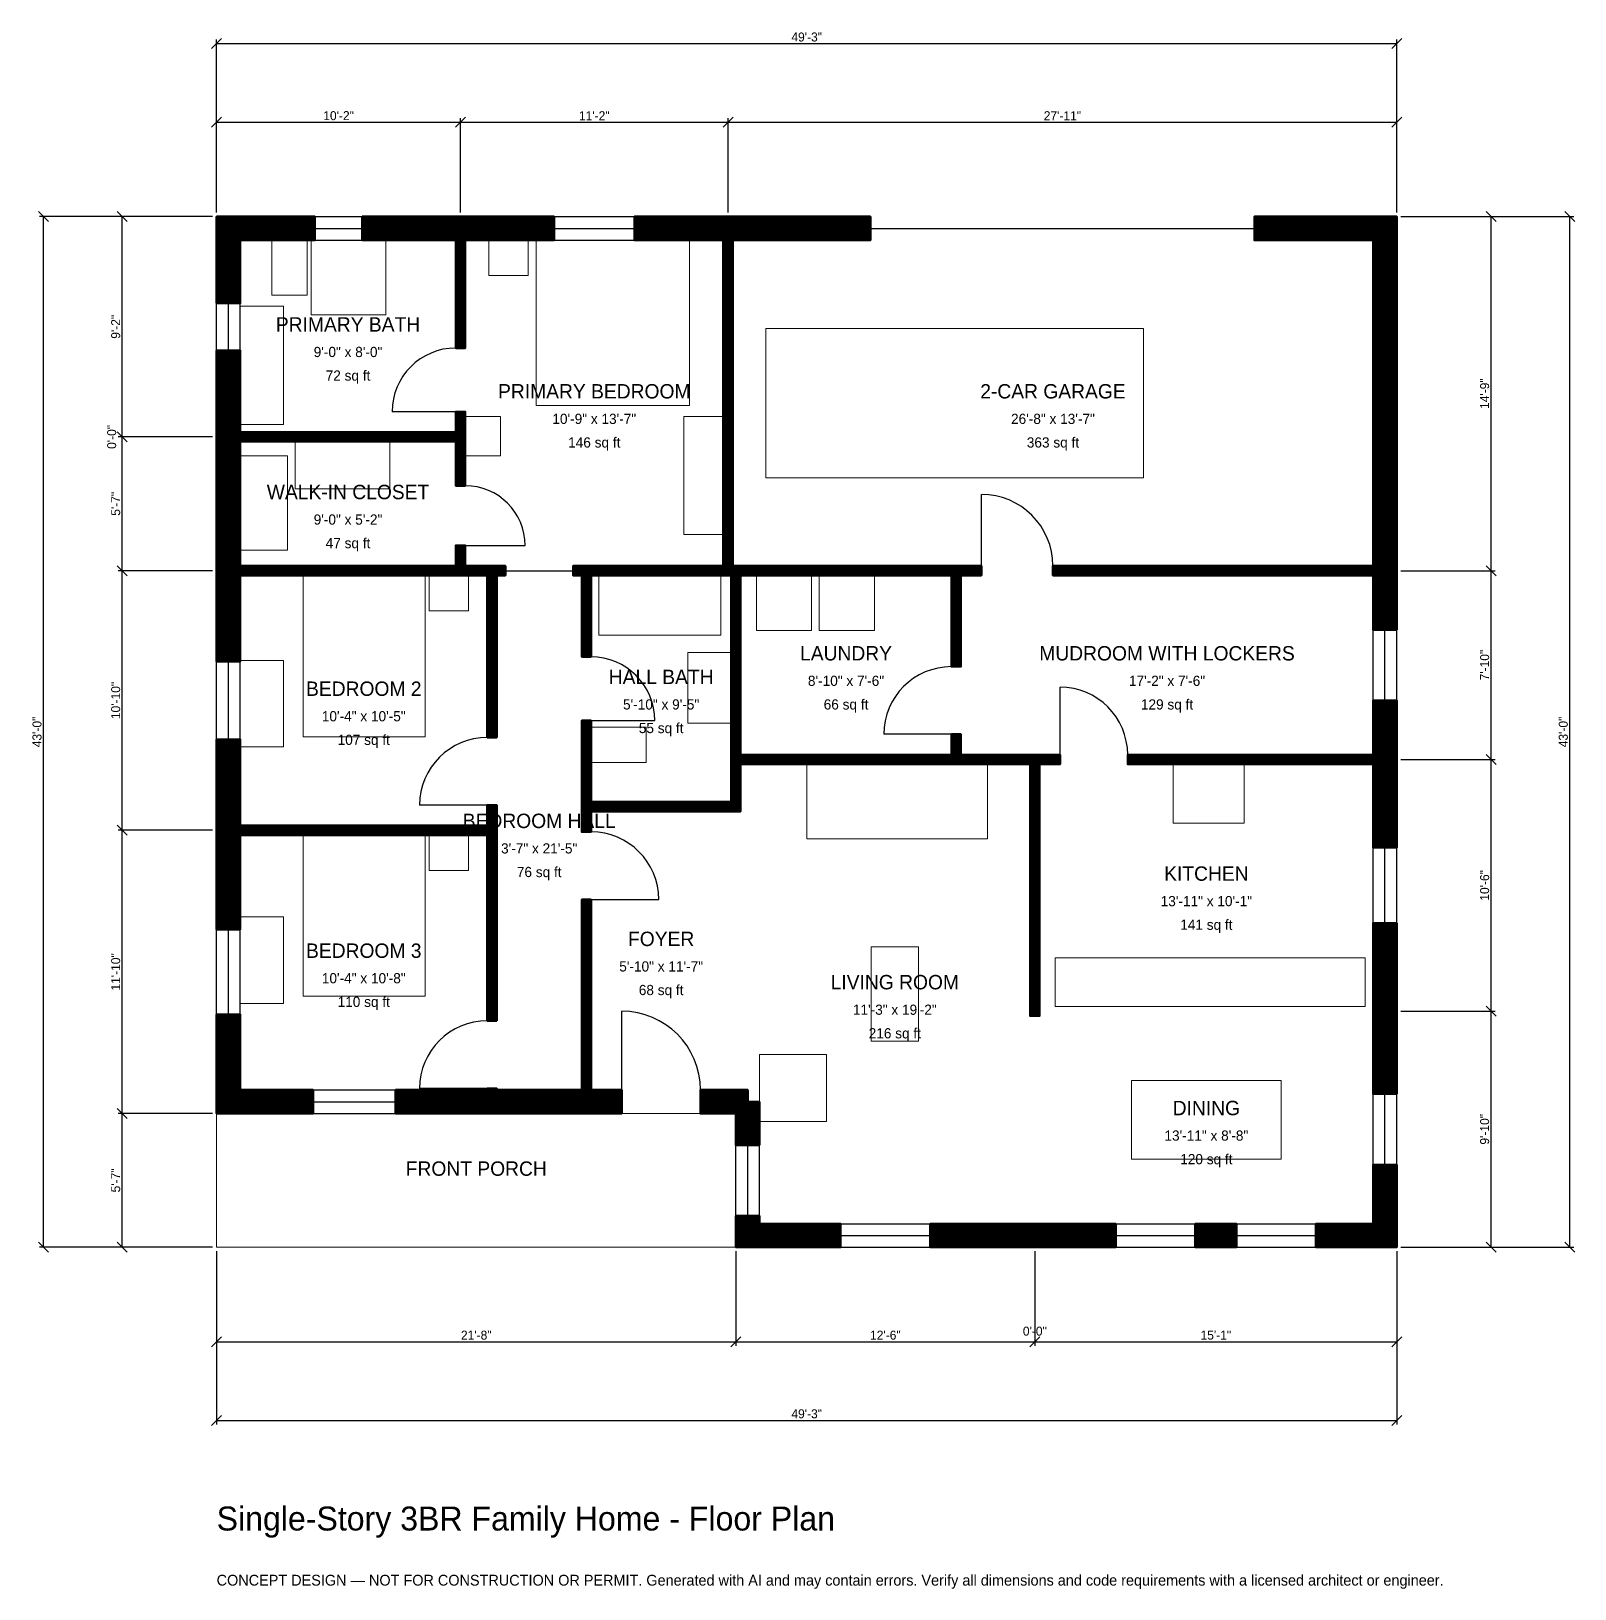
# Model space of a CAD drawing. Header units: inches. Extents: x -93 to 680, y -171 to 609.
import ezdxf
from ezdxf.enums import TextEntityAlignment as Align

# ---------------------------------------------------------------- set-up
doc = ezdxf.new("R2010")
doc.units = ezdxf.units.IN
doc.header["$MEASUREMENT"] = 0
doc.linetypes.add('DASHED', pattern=[0.6, 0.5, -0.1])
for name, color, linetype, lineweight in [('A-ANNO-DIMS', 1, 'Continuous', 13), ('A-ANNO-TEXT', 7, 'Continuous', 18), ('A-AREA-IDEN', 7, 'Continuous', 18), ('A-DOOR', 2, 'Continuous', 25), ('A-FLOR-FIXT', 9, 'Continuous', 13), ('A-FURN', 9, 'Continuous', 13), ('A-GLAZ', 4, 'Continuous', 25), ('A-SITE-PAVE', 8, 'Continuous', 13), ('A-WALL', 7, 'Continuous', 50), ('A-WALL-PATT', 8, 'Continuous', 13)]:
    doc.layers.add(name, color=color, linetype=linetype, lineweight=lineweight)
doc.dimstyles.new('PLAN', dxfattribs={"dimtxt": 4.5, "dimasz": 3, "dimexe": 2, "dimexo": 2, "dimgap": 1, "dimtad": 1, "dimdec": 0, "dimlunit": 4, "dimtsz": 2.5, "dimcen": 2.5, "dimclrd": 1, "dimclre": 1, "dimazin": 3, "dimtfac": 1, "dimtmove": 0, "dimatfit": 3})

msp = doc.modelspace()

# ---------------------------------------------------------------- hatches: boundary and pattern name
at = {"layer": 'A-WALL-PATT'}
h = msp.add_hatch(dxfattribs=at)
h.set_pattern_fill('ANSI31', color=8, scale=0.8)
h.paths.add_polyline_path([(131.8898, 66.9291), (89.5669, 66.9291), (89.5669, 78.7402), (131.8898, 78.7402), (135.4331, 78.7402), (135.4331, 79.5276), (140.1575, 79.5276), (140.1575, 78.7402), (143.7008, 78.7402), (179.1339, 78.7402), (182.6772, 78.7402), (182.6772, 174.0157), (187.4016, 174.0157), (187.4016, 78.7402), (190.9449, 78.7402), (202.7559, 78.7402), (202.7559, 66.9291), (190.9449, 66.9291), (187.4016, 66.9291), (187.4016, 66.9291), (182.6772, 66.9291), (182.6772, 66.9291), (179.1339, 66.9291), (143.7008, 66.9291), (140.1575, 66.9291), (140.1575, 66.9291), (135.4331, 66.9291), (135.4331, 66.9291), (131.8898, 66.9291)])
h.paths.add_polyline_path([(11.811, 66.9291), (11.811, 66.9291), (0, 66.9291), (0, 66.9291), (0, 66.9291), (0, 78.7402), (0, 78.7402), (0, 116.5354), (11.811, 116.5354), (11.811, 78.7402), (48.2283, 78.7402), (48.2283, 66.9291), (11.811, 66.9291)])
h.paths.add_polyline_path([(0, 202.7559), (0, 206.2992), (0, 206.2992), (0, 211.0236), (0, 211.0236), (0, 214.5669), (0, 254.1339), (11.811, 254.1339), (11.811, 214.5669), (11.811, 211.0236), (135.4331, 211.0236), (135.4331, 221.2598), (140.1575, 221.2598), (140.1575, 211.0236), (140.1575, 206.2992), (140.1575, 113.3858), (135.4331, 113.3858), (135.4331, 206.2992), (11.811, 206.2992), (11.811, 202.7559), (11.811, 159.0551), (0, 159.0551), (0, 202.7559)])
h.paths.add_polyline_path([(0, 332.6772), (0, 336.2205), (0, 336.2205), (0, 340.9449), (0, 340.9449), (0, 344.4882), (0, 399.6063), (0, 403.1496), (0, 403.1496), (0, 407.874), (0, 407.874), (0, 411.4173), (0, 448.8189), (11.811, 448.8189), (11.811, 411.4173), (11.811, 407.874), (119.685, 407.874), (119.685, 418.1102), (124.4094, 418.1102), (124.4094, 407.874), (124.4094, 403.1496), (124.4094, 403.1496), (124.4094, 381.1024), (119.685, 381.1024), (119.685, 403.1496), (11.811, 403.1496), (11.811, 399.6063), (11.811, 344.4882), (11.811, 340.9449), (119.685, 340.9449), (119.685, 351.1811), (124.4094, 351.1811), (124.4094, 340.9449), (135.4331, 340.9449), (140.1575, 340.9449), (144.4882, 340.9449), (144.4882, 336.2205), (140.1575, 336.2205), (140.1575, 255.1181), (135.4331, 255.1181), (135.4331, 336.2205), (124.4094, 336.2205), (119.685, 336.2205), (11.811, 336.2205), (11.811, 332.6772), (11.811, 293.1102), (0, 293.1102), (0, 332.6772)])
h.paths.add_polyline_path([(0, 503.937), (0, 503.937), (0, 515.748), (0, 515.748), (0, 515.7481), (0, 515.7481), (11.811, 515.7481), (11.811, 515.748), (49.2126, 515.748), (49.2126, 503.937), (11.811, 503.937), (11.811, 472.4409), (0, 472.4409), (0, 503.937)])
h.paths.add_polyline_path([(119.685, 515.748), (119.685, 515.7481), (124.4094, 515.7481), (124.4094, 515.748), (127.9528, 515.748), (127.9528, 515.748), (168.8976, 515.748), (168.8976, 503.937), (124.4094, 503.937), (124.4094, 450), (119.685, 450), (119.685, 503.937), (116.1417, 503.937), (116.1417, 503.937), (72.8346, 503.937), (72.8346, 515.748), (119.685, 515.748)])
h.paths.add_polyline_path([(250, 515.748), (253.5433, 515.748), (253.5433, 515.7481), (258.2677, 515.7481), (258.2677, 515.748), (261.811, 515.748), (327.1654, 515.748), (327.1654, 503.937), (261.811, 503.937), (258.2677, 503.937), (258.2677, 340.9449), (262.2047, 340.9449), (367.7165, 340.9449), (367.7165, 340.9449), (372.4409, 340.9449), (382.6772, 340.9449), (382.6772, 336.2205), (372.4409, 336.2205), (372.4409, 290.5512), (367.7165, 290.5512), (367.7165, 336.2205), (262.2047, 336.2205), (262.2047, 246.4567), (367.7165, 246.4567), (367.7165, 256.6929), (372.4409, 256.6929), (372.4409, 246.4567), (407.0866, 246.4567), (407.0866, 246.4567), (411.811, 246.4567), (422.0472, 246.4567), (422.0472, 241.7323), (411.811, 241.7323), (411.811, 115.748), (407.0866, 115.748), (407.0866, 241.7323), (372.4409, 241.7323), (367.7165, 241.7323), (367.7165, 241.7323), (262.2047, 241.7323), (262.2047, 222.8346), (262.2047, 218.1102), (257.4803, 218.1102), (187.4016, 218.1102), (187.4016, 207.874), (182.6772, 207.874), (182.6772, 218.1102), (182.6772, 222.8346), (182.6772, 263.5827), (187.4016, 263.5827), (187.4016, 222.8346), (257.4803, 222.8346), (257.4803, 241.7323), (257.4803, 246.4567), (257.4803, 336.2205), (253.5433, 336.2205), (187.4016, 336.2205), (187.4016, 295.4724), (182.6772, 295.4724), (182.6772, 336.2205), (178.3465, 336.2205), (178.3465, 340.9449), (182.6772, 340.9449), (187.4016, 340.9449), (253.5433, 340.9449), (253.5433, 503.937), (250, 503.937), (209.0551, 503.937), (209.0551, 515.748), (250, 515.748)])
h.paths.add_polyline_path([(578.7402, 515.748), (578.7402, 515.7481), (590.5512, 515.7481), (590.5512, 515.748), (590.5512, 515.748), (590.5512, 503.937), (590.5512, 503.937), (590.5512, 344.4882), (590.5512, 340.9449), (590.5512, 340.9449), (590.5512, 336.2205), (590.5512, 336.2205), (590.5512, 332.6772), (590.5512, 309.0551), (578.7402, 309.0551), (578.7402, 332.6772), (578.7402, 336.2205), (418.5039, 336.2205), (418.5039, 340.9449), (578.7402, 340.9449), (578.7402, 344.4882), (578.7402, 503.937), (519.2913, 503.937), (519.2913, 515.748), (578.7402, 515.748)])
h.paths.add_polyline_path([(590.5512, 250), (590.5512, 246.4567), (590.5512, 246.4567), (590.5512, 241.7323), (590.5512, 241.7323), (590.5512, 238.189), (590.5512, 200), (578.7402, 200), (578.7402, 238.189), (578.7402, 241.7323), (455.9055, 241.7323), (455.9055, 246.4567), (578.7402, 246.4567), (578.7402, 250), (578.7402, 273.622), (590.5512, 273.622), (590.5512, 250)])
h.paths.add_polyline_path([(590.5512, 124.0157), (590.5512, 112.2047), (590.5512, 76.7717), (578.7402, 76.7717), (578.7402, 112.2047), (578.7402, 124.0157), (578.7402, 162.2047), (590.5512, 162.2047), (590.5512, 124.0157)])
h.paths.add_polyline_path([(590.5512, 11.811), (590.5512, 11.811), (590.5512, 0), (590.5512, 0), (590.5512, 0), (578.7402, 0), (578.7402, 0), (550.0656, 0), (550.0656, 11.811), (578.7402, 11.811), (578.7402, 41.3386), (590.5512, 41.3386), (590.5512, 11.811)])
h.paths.add_polyline_path([(489.6982, 0), (489.6982, 11.811), (510.3018, 11.811), (510.3018, 0), (489.6982, 0)])
h.paths.add_polyline_path([(415.3543, 0), (403.5433, 0), (357.0866, 0), (357.0866, 11.811), (403.5433, 11.811), (415.3543, 11.811), (449.9344, 11.811), (449.9344, 0), (415.3543, 0)])
h.paths.add_polyline_path([(271.6535, 0), (271.6535, 0), (259.8425, 0), (259.8425, 0), (259.8425, 0), (259.8425, 11.811), (259.8425, 11.811), (259.8425, 15.748), (271.6535, 15.748), (271.6535, 11.811), (312.2047, 11.811), (312.2047, 0), (271.6535, 0)])
h.paths.add_polyline_path([(259.8425, 66.9291), (242.126, 66.9291), (242.126, 78.7402), (265.748, 78.7402), (265.748, 72.8346), (271.6535, 72.8346), (271.6535, 51.1811), (259.8425, 51.1811), (259.8425, 66.9291)])

# ---------------------------------------------------------------- linework, layer by layer
at = {"layer": 'A-DOOR', "linetype": 'DASHED'}
msp.add_line((327.1654, 509.8425), (519.2913, 509.8425), dxfattribs=at)
at = {"layer": 'A-DOOR'}
for p, q in [((119.685, 418.1102), (87.7953, 418.1102)), ((382.6772, 340.9449), (382.6772, 376.7717)), ((124.4094, 351.1811), (154.3307, 351.1811)), ((144.4882, 338.5827), (178.3465, 338.5827)), ((422.0472, 246.4567), (422.0472, 280.315)), ((187.4016, 263.5827), (219.2913, 263.5827)), ((367.7165, 256.6929), (333.8583, 256.6929)), ((135.4331, 221.2598), (101.5748, 221.2598)), ((187.4016, 174.0157), (221.2598, 174.0157)), ((202.7559, 78.7402), (202.7559, 118.1102)), ((135.4331, 79.5276), (101.5748, 79.5276))]:
    msp.add_line(p, q, dxfattribs=at)
for centre, radius, start, end in [((119.685, 418.1102), 31.8898, 90, 180), ((124.4094, 351.1811), 29.9213, 0, 90), ((382.6772, 340.9449), 35.8268, 0, 90), ((187.4016, 263.5827), 31.8898, 0, 90), ((367.7165, 256.6929), 33.8583, 90, 180), ((422.0472, 246.4567), 33.8583, 0, 90), ((135.4331, 221.2598), 33.8583, 90, 180), ((187.4016, 174.0157), 33.8583, 0, 90), ((202.7559, 78.7402), 39.3701, 0, 90), ((135.4331, 79.5276), 33.8583, 90, 180)]:
    msp.add_arc(centre, radius, start, end, dxfattribs=at)
at = {"layer": 'A-FLOR-FIXT'}
for points in [[(27.5591, 476.378), (45.2756, 476.378), (45.2756, 503.937), (27.5591, 503.937)], [(47.2441, 466.5354), (84.6457, 466.5354), (84.6457, 503.937), (47.2441, 503.937)], [(11.811, 411.811), (33.4646, 411.811), (33.4646, 470.8661), (11.811, 470.8661)], [(191.3386, 306.2992), (252.3622, 306.2992), (252.3622, 336.2205), (191.3386, 336.2205)], [(235.8268, 262.2047), (257.4803, 262.2047), (257.4803, 297.6378), (235.8268, 297.6378)], [(187.4016, 242.5197), (214.9606, 242.5197), (214.9606, 260.2362), (187.4016, 260.2362)], [(419.685, 120.4724), (574.8031, 120.4724), (574.8031, 144.8819), (419.685, 144.8819)]]:
    msp.add_lwpolyline(points, close=True, dxfattribs=at)
at = {"layer": 'A-FURN'}
for points in [[(136.2205, 486.2205), (155.9055, 486.2205), (155.9055, 503.937), (136.2205, 503.937)], [(159.8425, 421.2598), (236.6142, 421.2598), (236.6142, 503.937), (159.8425, 503.937)], [(274.8031, 385.0394), (463.7795, 385.0394), (463.7795, 459.8425), (274.8031, 459.8425)], [(124.4094, 396.063), (142.126, 396.063), (142.126, 415.748), (124.4094, 415.748)], [(233.8583, 356.6929), (253.5433, 356.6929), (253.5433, 415.748), (233.8583, 415.748)], [(39.3701, 379.5276), (86.6142, 379.5276), (86.6142, 403.1496), (39.3701, 403.1496)], [(11.811, 348.8189), (35.4331, 348.8189), (35.4331, 396.063), (11.811, 396.063)], [(43.3071, 255.5118), (104.3307, 255.5118), (104.3307, 336.2205), (43.3071, 336.2205)], [(106.2992, 318.5039), (125.9843, 318.5039), (125.9843, 336.2205), (106.2992, 336.2205)], [(270.0787, 308.6614), (297.6378, 308.6614), (297.6378, 336.2205), (270.0787, 336.2205)], [(301.5748, 308.6614), (329.1339, 308.6614), (329.1339, 336.2205), (301.5748, 336.2205)], [(11.811, 250.3937), (33.4646, 250.3937), (33.4646, 293.7008), (11.811, 293.7008)], [(295.2756, 204.3307), (385.8268, 204.3307), (385.8268, 241.7323), (295.2756, 241.7323)], [(478.7402, 212.2047), (514.1732, 212.2047), (514.1732, 241.7323), (478.7402, 241.7323)], [(43.3071, 125.5906), (104.3307, 125.5906), (104.3307, 206.2992), (43.3071, 206.2992)], [(106.2992, 188.5827), (125.9843, 188.5827), (125.9843, 206.2992), (106.2992, 206.2992)], [(11.811, 122.0472), (33.4646, 122.0472), (33.4646, 165.3543), (11.811, 165.3543)], [(327.5591, 103.1496), (351.1811, 103.1496), (351.1811, 150.3937), (327.5591, 150.3937)], [(271.6535, 62.9921), (305.1181, 62.9921), (305.1181, 96.4567), (271.6535, 96.4567)], [(457.874, 44.0945), (532.6772, 44.0945), (532.6772, 83.4646), (457.874, 83.4646)]]:
    msp.add_lwpolyline(points, close=True, dxfattribs=at)
at = {"layer": 'A-GLAZ'}
for p, q in [((49.2126, 515.748), (72.8346, 515.748)), ((168.8976, 515.748), (209.0551, 515.748)), ((49.2126, 509.8425), (72.8346, 509.8425)), ((168.8976, 509.8425), (209.0551, 509.8425)), ((49.2126, 503.937), (72.8346, 503.937)), ((168.8976, 503.937), (209.0551, 503.937)), ((0, 448.8189), (0, 472.4409)), ((5.9055, 448.8189), (5.9055, 472.4409)), ((11.811, 448.8189), (11.811, 472.4409)), ((578.7402, 273.622), (578.7402, 309.0551)), ((584.6457, 273.622), (584.6457, 309.0551)), ((590.5512, 273.622), (590.5512, 309.0551)), ((0, 254.1339), (0, 293.1102)), ((5.9055, 254.1339), (5.9055, 293.1102)), ((11.811, 254.1339), (11.811, 293.1102)), ((578.7402, 162.2047), (578.7402, 200)), ((584.6457, 162.2047), (584.6457, 200)), ((590.5512, 162.2047), (590.5512, 200)), ((0, 116.5354), (0, 159.0551)), ((5.9055, 116.5354), (5.9055, 159.0551)), ((11.811, 116.5354), (11.811, 159.0551)), ((48.2283, 78.7402), (89.5669, 78.7402)), ((48.2283, 72.8346), (89.5669, 72.8346)), ((578.7402, 41.3386), (578.7402, 76.7717)), ((584.6457, 41.3386), (584.6457, 76.7717)), ((590.5512, 41.3386), (590.5512, 76.7717)), ((48.2283, 66.9291), (89.5669, 66.9291)), ((259.8425, 15.748), (259.8425, 51.1811)), ((265.748, 15.748), (265.748, 51.1811)), ((271.6535, 15.748), (271.6535, 51.1811)), ((312.2047, 11.811), (357.0866, 11.811)), ((449.9344, 11.811), (489.6982, 11.811)), ((510.3018, 11.811), (550.0656, 11.811)), ((312.2047, 5.9055), (357.0866, 5.9055)), ((312.2047, 0), (357.0866, 0)), ((449.9344, 5.9055), (489.6982, 5.9055)), ((449.9344, 0), (489.6982, 0)), ((510.3018, 5.9055), (550.0656, 5.9055)), ((510.3018, 0), (550.0656, 0))]:
    msp.add_line(p, q, dxfattribs=at)
at = {"layer": 'A-SITE-PAVE', "linetype": 'DASHED'}
msp.add_lwpolyline([(0, 0), (259.8425, 0), (259.8425, 66.9291), (0, 66.9291)], close=True, dxfattribs=at)
at = {"layer": 'A-WALL'}
for points in [[(0, 503.937), (0, 503.937), (0, 515.748), (0, 515.748), (0, 515.7481), (0, 515.7481), (11.811, 515.7481), (11.811, 515.748), (49.2126, 515.748), (49.2126, 503.937), (11.811, 503.937), (11.811, 472.4409), (0, 472.4409), (0, 503.937)], [(119.685, 515.748), (119.685, 515.7481), (124.4094, 515.7481), (124.4094, 515.748), (127.9528, 515.748), (127.9528, 515.748), (168.8976, 515.748), (168.8976, 503.937), (124.4094, 503.937), (124.4094, 450), (119.685, 450), (119.685, 503.937), (116.1417, 503.937), (116.1417, 503.937), (72.8346, 503.937), (72.8346, 515.748), (119.685, 515.748)], [(250, 515.748), (253.5433, 515.748), (253.5433, 515.7481), (258.2677, 515.7481), (258.2677, 515.748), (261.811, 515.748), (327.1654, 515.748), (327.1654, 503.937), (261.811, 503.937), (258.2677, 503.937), (258.2677, 340.9449), (262.2047, 340.9449), (367.7165, 340.9449), (367.7165, 340.9449), (372.4409, 340.9449), (382.6772, 340.9449), (382.6772, 336.2205), (372.4409, 336.2205), (372.4409, 290.5512), (367.7165, 290.5512), (367.7165, 336.2205), (262.2047, 336.2205), (262.2047, 246.4567), (367.7165, 246.4567), (367.7165, 256.6929), (372.4409, 256.6929), (372.4409, 246.4567), (407.0866, 246.4567), (407.0866, 246.4567), (411.811, 246.4567), (422.0472, 246.4567), (422.0472, 241.7323), (411.811, 241.7323), (411.811, 115.748), (407.0866, 115.748), (407.0866, 241.7323), (372.4409, 241.7323), (367.7165, 241.7323), (367.7165, 241.7323), (262.2047, 241.7323), (262.2047, 222.8346), (262.2047, 218.1102), (257.4803, 218.1102), (187.4016, 218.1102), (187.4016, 207.874), (182.6772, 207.874), (182.6772, 218.1102), (182.6772, 222.8346), (182.6772, 263.5827), (187.4016, 263.5827), (187.4016, 222.8346), (257.4803, 222.8346), (257.4803, 241.7323), (257.4803, 246.4567), (257.4803, 336.2205), (253.5433, 336.2205), (187.4016, 336.2205), (187.4016, 295.4724), (182.6772, 295.4724), (182.6772, 336.2205), (178.3465, 336.2205), (178.3465, 340.9449), (182.6772, 340.9449), (187.4016, 340.9449), (253.5433, 340.9449), (253.5433, 503.937), (250, 503.937), (209.0551, 503.937), (209.0551, 515.748), (250, 515.748)], [(578.7402, 515.748), (578.7402, 515.7481), (590.5512, 515.7481), (590.5512, 515.748), (590.5512, 515.748), (590.5512, 503.937), (590.5512, 503.937), (590.5512, 344.4882), (590.5512, 340.9449), (590.5512, 340.9449), (590.5512, 336.2205), (590.5512, 336.2205), (590.5512, 332.6772), (590.5512, 309.0551), (578.7402, 309.0551), (578.7402, 332.6772), (578.7402, 336.2205), (418.5039, 336.2205), (418.5039, 340.9449), (578.7402, 340.9449), (578.7402, 344.4882), (578.7402, 503.937), (519.2913, 503.937), (519.2913, 515.748), (578.7402, 515.748)], [(0, 332.6772), (0, 336.2205), (0, 336.2205), (0, 340.9449), (0, 340.9449), (0, 344.4882), (0, 399.6063), (0, 403.1496), (0, 403.1496), (0, 407.874), (0, 407.874), (0, 411.4173), (0, 448.8189), (11.811, 448.8189), (11.811, 411.4173), (11.811, 407.874), (119.685, 407.874), (119.685, 418.1102), (124.4094, 418.1102), (124.4094, 407.874), (124.4094, 403.1496), (124.4094, 403.1496), (124.4094, 381.1024), (119.685, 381.1024), (119.685, 403.1496), (11.811, 403.1496), (11.811, 399.6063), (11.811, 344.4882), (11.811, 340.9449), (119.685, 340.9449), (119.685, 351.1811), (124.4094, 351.1811), (124.4094, 340.9449), (135.4331, 340.9449), (140.1575, 340.9449), (144.4882, 340.9449), (144.4882, 336.2205), (140.1575, 336.2205), (140.1575, 255.1181), (135.4331, 255.1181), (135.4331, 336.2205), (124.4094, 336.2205), (119.685, 336.2205), (11.811, 336.2205), (11.811, 332.6772), (11.811, 293.1102), (0, 293.1102), (0, 332.6772)], [(590.5512, 250), (590.5512, 246.4567), (590.5512, 246.4567), (590.5512, 241.7323), (590.5512, 241.7323), (590.5512, 238.189), (590.5512, 200), (578.7402, 200), (578.7402, 238.189), (578.7402, 241.7323), (455.9055, 241.7323), (455.9055, 246.4567), (578.7402, 246.4567), (578.7402, 250), (578.7402, 273.622), (590.5512, 273.622), (590.5512, 250)], [(0, 202.7559), (0, 206.2992), (0, 206.2992), (0, 211.0236), (0, 211.0236), (0, 214.5669), (0, 254.1339), (11.811, 254.1339), (11.811, 214.5669), (11.811, 211.0236), (135.4331, 211.0236), (135.4331, 221.2598), (140.1575, 221.2598), (140.1575, 211.0236), (140.1575, 206.2992), (140.1575, 113.3858), (135.4331, 113.3858), (135.4331, 206.2992), (11.811, 206.2992), (11.811, 202.7559), (11.811, 159.0551), (0, 159.0551), (0, 202.7559)], [(131.8898, 66.9291), (89.5669, 66.9291), (89.5669, 78.7402), (131.8898, 78.7402), (135.4331, 78.7402), (135.4331, 79.5276), (140.1575, 79.5276), (140.1575, 78.7402), (143.7008, 78.7402), (179.1339, 78.7402), (182.6772, 78.7402), (182.6772, 174.0157), (187.4016, 174.0157), (187.4016, 78.7402), (190.9449, 78.7402), (202.7559, 78.7402), (202.7559, 66.9291), (190.9449, 66.9291), (187.4016, 66.9291), (187.4016, 66.9291), (182.6772, 66.9291), (182.6772, 66.9291), (179.1339, 66.9291), (143.7008, 66.9291), (140.1575, 66.9291), (140.1575, 66.9291), (135.4331, 66.9291), (135.4331, 66.9291), (131.8898, 66.9291)], [(590.5512, 124.0157), (590.5512, 112.2047), (590.5512, 76.7717), (578.7402, 76.7717), (578.7402, 112.2047), (578.7402, 124.0157), (578.7402, 162.2047), (590.5512, 162.2047), (590.5512, 124.0157)], [(11.811, 66.9291), (11.811, 66.9291), (0, 66.9291), (0, 66.9291), (0, 66.9291), (0, 78.7402), (0, 78.7402), (0, 116.5354), (11.811, 116.5354), (11.811, 78.7402), (48.2283, 78.7402), (48.2283, 66.9291), (11.811, 66.9291)], [(259.8425, 66.9291), (242.126, 66.9291), (242.126, 78.7402), (265.748, 78.7402), (265.748, 72.8346), (271.6535, 72.8346), (271.6535, 51.1811), (259.8425, 51.1811), (259.8425, 66.9291)], [(590.5512, 11.811), (590.5512, 11.811), (590.5512, 0), (590.5512, 0), (590.5512, 0), (578.7402, 0), (578.7402, 0), (550.0656, 0), (550.0656, 11.811), (578.7402, 11.811), (578.7402, 41.3386), (590.5512, 41.3386), (590.5512, 11.811)], [(271.6535, 0), (271.6535, 0), (259.8425, 0), (259.8425, 0), (259.8425, 0), (259.8425, 11.811), (259.8425, 11.811), (259.8425, 15.748), (271.6535, 15.748), (271.6535, 11.811), (312.2047, 11.811), (312.2047, 0), (271.6535, 0)], [(415.3543, 0), (403.5433, 0), (357.0866, 0), (357.0866, 11.811), (403.5433, 11.811), (415.3543, 11.811), (449.9344, 11.811), (449.9344, 0), (415.3543, 0)], [(489.6982, 0), (489.6982, 11.811), (510.3018, 11.811), (510.3018, 0), (489.6982, 0)]]:
    msp.add_lwpolyline(points, close=True, dxfattribs=at)

# ---------------------------------------------------------------- texts
at = {"layer": 'A-ANNO-TEXT'}
for s, height, p in [('Single-Story 3BR Family Home - Floor Plan', 12, (0, -141.7323)), ('CONCEPT DESIGN — NOT FOR CONSTRUCTION OR PERMIT. Generated with AI and may contain errors. Verify all dimensions and code requirements with a licensed architect or engineer.', 5.4, (0, -169.2913))]:
    msp.add_text(s, height=height, dxfattribs=at).set_placement(p)
at = {"layer": 'A-AREA-IDEN'}
for s, height, p in [('PRIMARY BATH', 7.2, (65.748, 461.811)), ('9\'-0" x 8\'-0"', 5.1, (65.748, 448.0315)), ('72 sq ft', 5.1, (65.748, 436.2205)), ('PRIMARY BEDROOM', 7.2, (188.9764, 428.3465)), ('2-CAR GARAGE', 7.2, (418.5039, 428.3465)), ('10\'-9" x 13\'-7"', 5.1, (188.9764, 414.5669)), ('26\'-8" x 13\'-7"', 5.1, (418.5039, 414.5669)), ('146 sq ft', 5.1, (188.9764, 402.7559)), ('363 sq ft', 5.1, (418.5039, 402.7559)), ('WALK-IN CLOSET', 7.2, (65.748, 377.9528)), ('9\'-0" x 5\'-2"', 5.1, (65.748, 364.1732)), ('47 sq ft', 5.1, (65.748, 352.3622)), ('LAUNDRY', 7.2, (314.9606, 297.2441)), ('MUDROOM WITH LOCKERS', 7.2, (475.5906, 297.2441)), ('HALL BATH', 7.2, (222.4409, 285.4331)), ('BEDROOM 2', 7.2, (73.622, 279.5276)), ('8\'-10" x 7\'-6"', 5.1, (314.9606, 283.4646)), ('17\'-2" x 7\'-6"', 5.1, (475.5906, 283.4646)), ('5\'-10" x 9\'-5"', 5.1, (222.4409, 271.6535)), ('66 sq ft', 5.1, (314.9606, 271.6535)), ('129 sq ft', 5.1, (475.5906, 271.6535)), ('10\'-4" x 10\'-5"', 5.1, (73.622, 265.748)), ('55 sq ft', 5.1, (222.4409, 259.8425)), ('107 sq ft', 5.1, (73.622, 253.937)), ('BEDROOM HALL', 7.2, (161.4173, 213.3858)), ('3\'-7" x 21\'-5"', 5.1, (161.4173, 199.6063)), ('76 sq ft', 5.1, (161.4173, 187.7953)), ('KITCHEN', 7.2, (495.2756, 187.0079)), ('13\'-11" x 10\'-1"', 5.1, (495.2756, 173.2283)), ('141 sq ft', 5.1, (495.2756, 161.4173)), ('FOYER', 7.2, (222.4409, 154.3307)), ('BEDROOM 3', 7.2, (73.622, 148.4252)), ('5\'-10" x 11\'-7"', 5.1, (222.4409, 140.5512)), ('10\'-4" x 10\'-8"', 5.1, (73.622, 134.6457)), ('LIVING ROOM', 7.2, (339.3701, 132.6772)), ('110 sq ft', 5.1, (73.622, 122.8346)), ('68 sq ft', 5.1, (222.4409, 128.7402)), ('11\'-3" x 19\'-2"', 5.1, (339.3701, 118.8976)), ('216 sq ft', 5.1, (339.3701, 107.0866)), ('DINING', 7.2, (495.2756, 69.685)), ('13\'-11" x 8\'-8"', 5.1, (495.2756, 55.9055)), ('120 sq ft', 5.1, (495.2756, 44.0945)), ('FRONT PORCH', 7.2, (129.9213, 39.3701))]:
    msp.add_text(s, height=height, dxfattribs=at).set_placement(p, align=Align.MIDDLE_CENTER)

# ---------------------------------------------------------------- dimensions: what is measured, and where the dimension line sits
at = {"layer": 'A-ANNO-DIMS'}
for base, p1, p2, text in [((0, 602.3622), (0, 515.748), (590.5512, 515.748), '49\'-3"'), ((0, 562.9921), (0, 515.748), (122.0472, 515.748), '10\'-2"'), ((122.0472, 562.9921), (122.0472, 515.748), (255.9055, 515.748), '11\'-2"'), ((255.9055, 562.9921), (255.9055, 515.748), (590.5512, 515.748), '27\'-11"'), ((0, -47.2441), (0, 0), (259.8425, 0), '21\'-8"'), ((0, -86.6142), (0, 0), (590.5512, 0), '49\'-3"'), ((259.8425, -47.2441), (259.8425, 0), (409.4488, 0), '12\'-6"'), ((409.4488, -47.2441), (409.4488, 0), (409.4488, 0), '0\'-0"'), ((409.4488, -47.2441), (409.4488, 0), (590.5512, 0), '15\'-1"')]:
    msp.add_linear_dim(base=base, p1=p1, p2=p2, text=text, dimstyle='PLAN', dxfattribs=at).render()
for base, p1, p2, text in [((-86.6142, 0), (0, 0), (0, 515.748), '43\'-0"'), ((-47.2441, 405.5118), (0, 405.5118), (0, 515.748), '9\'-2"'), ((637.7953, 338.5827), (590.5512, 338.5827), (590.5512, 515.748), '14\'-9"'), ((677.1654, 0), (590.5512, 0), (590.5512, 515.748), '43\'-0"'), ((-47.2441, 405.5118), (0, 405.5118), (0, 405.5118), '0\'-0"'), ((-47.2441, 338.5827), (0, 338.5827), (0, 405.5118), '5\'-7"'), ((-47.2441, 208.6614), (0, 208.6614), (0, 338.5827), '10\'-10"'), ((637.7953, 244.0945), (590.5512, 244.0945), (590.5512, 338.5827), '7\'-10"'), ((637.7953, 118.1102), (590.5512, 118.1102), (590.5512, 244.0945), '10\'-6"'), ((-47.2441, 66.9291), (0, 66.9291), (0, 208.6614), '11\'-10"'), ((637.7953, 0), (590.5512, 0), (590.5512, 118.1102), '9\'-10"'), ((-47.2441, 0), (0, 0), (0, 66.9291), '5\'-7"')]:
    msp.add_linear_dim(base=base, p1=p1, p2=p2, angle=90, text=text, dimstyle='PLAN', dxfattribs=at).render()

doc.saveas('drawing.dxf')
